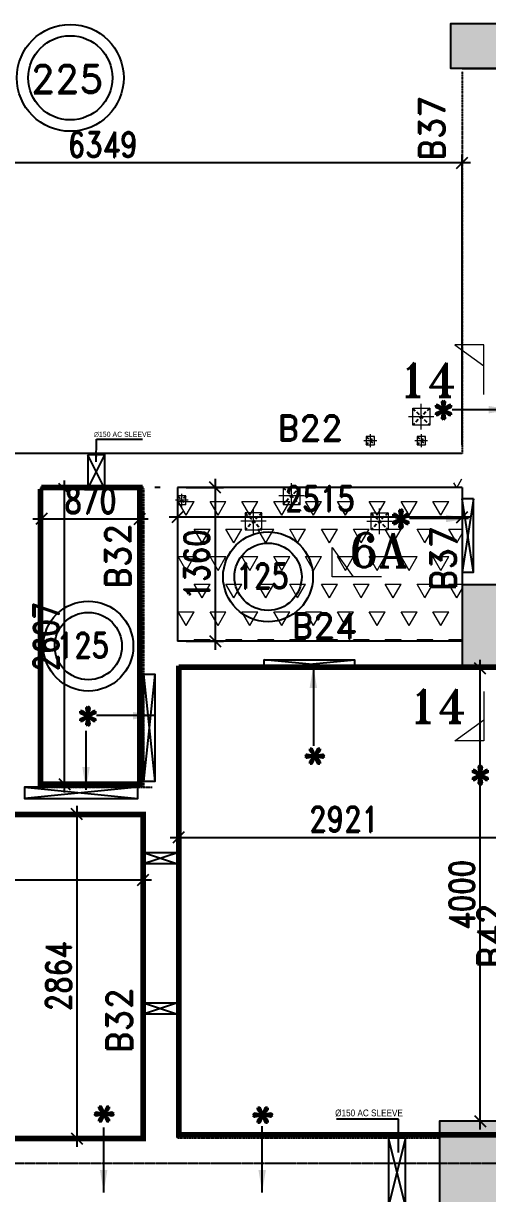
# Model space of a CAD drawing. Header units: millimetres. Extents: x 2061841 to 105821645, y -77612 to 48520811.
# Drawn here: x 2441779 to 2445880, y 2584 to 12925 of the extents above; entities that cross this region are included whole.
import ezdxf

# ---------------------------------------------------------------- set-up
doc = ezdxf.new("R2010")
doc.units = ezdxf.units.MM
doc.header["$LTSCALE"] = 10
doc.header["$MEASUREMENT"] = 0
for name, pattern in [('$0$HIDDEN', [0.375, 0.25, -0.125]), ('CENTER', [2, 1.25, -0.25, 0.25, -0.25]), ('HIDDEN2', [4.7625, 3.175, -1.5875])]:
    doc.linetypes.add(name, pattern=pattern)
for name, color, linetype, lineweight in [('0-PL-DP CUTOUT', 32, 'Continuous', 9), ('s-opening text', 4, 'Continuous', 9), ('SEC-LINE', 1, 'Continuous', 15), ('VIN SUNK HATCH', 8, 'Continuous', 0), ('VIN_COLUMN HATCH', 33, 'Continuous', 20)]:
    doc.layers.add(name, color=color, linetype=linetype, lineweight=lineweight)
for name, color, linetype in [('A-FLOR-HIDN', 8, 'HIDDEN2'), ('A-Grid-Tower', 8, 'CENTER'), ('A-HATCH', 8, 'Continuous'), ('BEAM NO', 2, 'Continuous'), ('S-OPENING', 6, 'Continuous'), ('SLEEVE 150 NEW', 51, 'Continuous'), ('VIN_BEAM', 4, 'Continuous'), ('VIN_COLUMN', 1, 'Continuous'), ('VIN_SLAB THK', 2, 'Continuous')]:
    doc.layers.add(name, color=color, linetype=linetype)
doc.styles.add('200', font='romand.shx', dxfattribs={"width": 0.8, "height": 225})
doc.styles.add('KCP', font='', dxfattribs={"width": 0.9, "height": 200})
doc.styles.add('MAH', font='romand.shx', dxfattribs={"height": 210})
doc.styles.add('RT', font='romant.shx', dxfattribs={"height": 250})
doc.styles.add('ST', font='romand.shx', dxfattribs={"height": 4})
doc.styles.add('WD-50', font='ARIALN.TTF', dxfattribs={"height": 150})
doc.styles.get('KCP').set_extended_font_data('Bahnschrift')
doc.dimstyles.new('GR1', dxfattribs={"dimtxt": 225, "dimasz": 125, "dimexe": 125, "dimexo": 100, "dimgap": 50, "dimtad": 1, "dimdec": 0, "dimzin": 3, "dimdsep": 46, "dimtxsty": '200', "dimblk1": 'OBLIQUE', "dimblk2": 'OBLIQUE', "dimsah": 1, "dimcen": 0.0625, "dimdle": 125, "dimclrd": 3, "dimclre": 3, "dimclrt": 2, "dimadec": 0, "dimazin": 0, "dimtfac": 1, "dimtdec": 0, "dimtix": 1, "dimtmove": 0, "dimatfit": 3, "dimfxl": 1, "dimtolj": 1, "dimtzin": 0, "dimarcsym": 0})
doc.dimstyles.new('GR2', dxfattribs={"dimtxt": 225, "dimasz": 100, "dimexe": 75, "dimexo": 75, "dimgap": 50, "dimtad": 1, "dimdec": 0, "dimdsep": 46, "dimtxsty": '200', "dimblk1": 'OBLIQUE', "dimblk2": 'OBLIQUE', "dimsah": 1, "dimcen": 50, "dimdle": 75, "dimclrd": 3, "dimclre": 3, "dimclrt": 2, "dimadec": 0, "dimazin": 0, "dimtfac": 1, "dimtdec": 0, "dimtix": 1, "dimtmove": 0, "dimatfit": 3, "dimldrblk": 'OBLIQUE', "dimfxl": 1, "dimtolj": 1, "dimtzin": 0, "dimarcsym": 0})
doc.dimstyles.new('wd-50', dxfattribs={"dimtxt": 90, "dimasz": 50, "dimexe": 35, "dimexo": 50, "dimgap": 25, "dimtad": 1, "dimrnd": 5, "dimzin": 12, "dimdsep": 46, "dimtxsty": 'WD-50', "dimblk": 'ARCHTICK', "dimblk2": 'ARCHTICK', "dimcen": 50, "dimdle": 35, "dimclrd": 5, "dimclre": 5, "dimclrt": 4, "dimadec": 0, "dimazin": 0, "dimtfac": 1, "dimtmove": 1, "dimatfit": 2, "dimfxl": 1, "dimtolj": 1, "dimtzin": 12, "dimlwd": -1, "dimlwe": -1, "dimarcsym": 0})

# ---------------------------------------------------------------- blocks, each defined once
blk = doc.blocks.new('_Oblique')
at = {"color": 0, "linetype": 'ByBlock', "lineweight": -2}
blk.add_line((-0.5, -0.5), (0.5, 0.5), dxfattribs=at)
blk = doc.blocks.new('A$C21A8152F')
at = {"layer": 'SEC-LINE'}
for p, q in [((513, 311), (292, 3)), ((513, 3), (513, 311)), ((-7, 3), (513, 3))]:
    blk.add_line(p, q, dxfattribs=at)
blk = doc.blocks.new('_ArchTick')
at = {"color": 0, "linetype": 'ByBlock', "const_width": 0.15}
blk.add_lwpolyline([(-0.5, -0.5), (0.5, 0.5)], dxfattribs=at)
blk = doc.blocks.new('*D2610')
at = {"layer": 'A-HATCH', "color": 3, "lineweight": -2, "transparency": 16777216}
for p, q in [((2442006, 8810), (2442218, 8810)), ((2442143, 6128), (2442143, 8885)), ((2442006, 6203), (2442218, 6203))]:
    blk.add_line(p, q, dxfattribs=at)
at = {"layer": 'Defpoints', "color": 0, "transparency": 16777216}
for p in [(2441931, 8810), (2442143, 8810), (2441931, 6203)]:
    blk.add_point(p, dxfattribs=at)
at = {"layer": 'A-HATCH', "color": 3, "lineweight": -2, "transparency": 16777216, "xscale": 100, "yscale": 100, "zscale": 100}
for p, rotation in [((2442143, 8810), 90), ((2442143, 6203), 270)]:
    blk.add_blockref('_Oblique', p, dxfattribs=dict(at, rotation=rotation))
at = {"layer": 'A-HATCH', "color": 2, "transparency": 16777216, "insert": (2441981, 7506), "char_height": 225, "attachment_point": 5, "rotation": 90, "style": '200'}
blk.add_mtext('\\A1;2607', dxfattribs=at)
blk = doc.blocks.new('OBLIQUE')
blk = doc.blocks.new('*D2612')
at = {"layer": 'A-HATCH', "color": 3, "lineweight": -2, "transparency": 16777216}
for p, q in [((2441938, 8750), (2441938, 8471)), ((2442808, 8750), (2442808, 8471)), ((2441863, 8546), (2442883, 8546))]:
    blk.add_line(p, q, dxfattribs=at)
at = {"layer": 'Defpoints', "color": 0, "transparency": 16777216}
for p in [(2441938, 8825), (2442808, 8825), (2442808, 8546)]:
    blk.add_point(p, dxfattribs=at)
at = {"layer": 'A-HATCH', "color": 3, "lineweight": -2, "transparency": 16777216, "xscale": 100, "yscale": 100, "zscale": 100, "rotation": 180}
blk.add_blockref('_Oblique', (2441938, 8546), dxfattribs=at)
at = {"layer": 'A-HATCH', "color": 3, "lineweight": -2, "transparency": 16777216, "xscale": 100, "yscale": 100, "zscale": 100}
blk.add_blockref('_Oblique', (2442808, 8546), dxfattribs=at)
at = {"layer": 'A-HATCH', "color": 2, "transparency": 16777216, "insert": (2442373, 8708), "char_height": 225, "attachment_point": 5, "style": '200'}
blk.add_mtext('\\A1;870', dxfattribs=at)
blk = doc.blocks.new('*D2613')
at = {"layer": 'A-HATCH', "color": 3, "lineweight": -2, "transparency": 16777216}
for p, q in [((2443141, 8750), (2443141, 8488)), ((2445656, 8750), (2445656, 8488)), ((2445731, 8563), (2443066, 8563))]:
    blk.add_line(p, q, dxfattribs=at)
at = {"layer": 'Defpoints', "color": 0, "transparency": 16777216}
for p in [(2443141, 8825, -643584), (2445656, 8825, -643584), (2443141, 8563)]:
    blk.add_point(p, dxfattribs=at)
at = {"layer": 'A-HATCH', "color": 3, "lineweight": -2, "transparency": 16777216, "xscale": 100, "yscale": 100, "zscale": 100, "rotation": 180}
blk.add_blockref('_Oblique', (2443141, 8563), dxfattribs=at)
at = {"layer": 'A-HATCH', "color": 3, "lineweight": -2, "transparency": 16777216, "xscale": 100, "yscale": 100, "zscale": 100}
blk.add_blockref('_Oblique', (2445656, 8563), dxfattribs=at)
at = {"layer": 'A-HATCH', "color": 2, "transparency": 16777216, "insert": (2444398, 8726), "char_height": 225, "attachment_point": 5, "style": '200'}
blk.add_mtext('\\A1;2515', dxfattribs=at)
blk = doc.blocks.new('*D2614')
at = {"layer": 'A-HATCH', "color": 3, "lineweight": -2, "transparency": 16777216}
for p, q in [((2443473, 8900), (2443473, 7390)), ((2443216, 8825), (2443548, 8825)), ((2443216, 7465), (2443548, 7465))]:
    blk.add_line(p, q, dxfattribs=at)
at = {"layer": 'Defpoints', "color": 0, "transparency": 16777216}
for p in [(2443141, 8825, -643584), (2443141, 7465, -643584), (2443473, 7465)]:
    blk.add_point(p, dxfattribs=at)
at = {"layer": 'A-HATCH', "color": 3, "lineweight": -2, "transparency": 16777216, "xscale": 100, "yscale": 100, "zscale": 100}
for p, rotation in [((2443473, 8825), 90), ((2443473, 7465), 270)]:
    blk.add_blockref('_Oblique', p, dxfattribs=dict(at, rotation=rotation))
at = {"layer": 'A-HATCH', "color": 2, "transparency": 16777216, "insert": (2443311, 8145), "char_height": 225, "attachment_point": 5, "rotation": 90, "style": '200'}
blk.add_mtext('\\A1;1360', dxfattribs=at)
blk = doc.blocks.new('*D2616')
at = {"layer": 'A-HATCH', "color": 3, "lineweight": -2, "transparency": 16777216}
for p, q in [((2445815, 3150), (2445815, 7300)), ((2446031, 7225), (2445740, 7225)), ((2446031, 3225), (2445740, 3225))]:
    blk.add_line(p, q, dxfattribs=at)
at = {"layer": 'Defpoints', "color": 0, "transparency": 16777216}
for p in [(2445815, 7225), (2446106, 7225, -643584), (2446106, 3225, -643584)]:
    blk.add_point(p, dxfattribs=at)
at = {"layer": 'A-HATCH', "color": 3, "lineweight": -2, "transparency": 16777216, "xscale": 100, "yscale": 100, "zscale": 100}
for p, rotation in [((2445815, 7225), 90), ((2445815, 3225), 270)]:
    blk.add_blockref('_Oblique', p, dxfattribs=dict(at, rotation=rotation))
at = {"layer": 'A-HATCH', "color": 2, "transparency": 16777216, "insert": (2445653, 5225), "char_height": 225, "attachment_point": 5, "rotation": 90, "style": '200'}
blk.add_mtext('\\A1;4000', dxfattribs=at)
blk = doc.blocks.new('*D2617')
at = {"layer": 'A-HATCH', "color": 3, "lineweight": -2, "transparency": 16777216}
for p, q in [((2443151, 7161), (2443151, 5657)), ((2446072, 7161), (2446072, 5657)), ((2443076, 5732), (2446147, 5732))]:
    blk.add_line(p, q, dxfattribs=at)
at = {"layer": 'Defpoints', "color": 0, "transparency": 16777216}
for p in [(2443151, 7236), (2446072, 7236), (2446072, 5732)]:
    blk.add_point(p, dxfattribs=at)
at = {"layer": 'A-HATCH', "color": 3, "lineweight": -2, "transparency": 16777216, "xscale": 100, "yscale": 100, "zscale": 100, "rotation": 180}
blk.add_blockref('_Oblique', (2443151, 5732), dxfattribs=at)
at = {"layer": 'A-HATCH', "color": 3, "lineweight": -2, "transparency": 16777216, "xscale": 100, "yscale": 100, "zscale": 100}
blk.add_blockref('_Oblique', (2446072, 5732), dxfattribs=at)
at = {"layer": 'A-HATCH', "color": 2, "transparency": 16777216, "insert": (2444612, 5894), "char_height": 225, "attachment_point": 5, "style": '200'}
blk.add_mtext('\\A1;2921', dxfattribs=at)
blk = doc.blocks.new('*D2618')
at = {"layer": 'A-HATCH', "color": 3, "lineweight": -2, "transparency": 16777216}
for p, q in [((2438860, 5861), (2438860, 5283)), ((2442837, 5861), (2442837, 5283)), ((2438785, 5358), (2442912, 5358))]:
    blk.add_line(p, q, dxfattribs=at)
at = {"layer": 'Defpoints', "color": 0, "transparency": 16777216}
for p in [(2438860, 5936), (2442837, 5936), (2442837, 5358)]:
    blk.add_point(p, dxfattribs=at)
at = {"layer": 'A-HATCH', "color": 3, "lineweight": -2, "transparency": 16777216, "xscale": 100, "yscale": 100, "zscale": 100, "rotation": 180}
blk.add_blockref('_Oblique', (2438860, 5358), dxfattribs=at)
at = {"layer": 'A-HATCH', "color": 3, "lineweight": -2, "transparency": 16777216, "xscale": 100, "yscale": 100, "zscale": 100}
blk.add_blockref('_Oblique', (2442837, 5358), dxfattribs=at)
at = {"layer": 'A-HATCH', "color": 2, "transparency": 16777216, "insert": (2440849, 5521), "char_height": 225, "attachment_point": 5, "style": '200'}
blk.add_mtext('\\A1;3976', dxfattribs=at)
blk = doc.blocks.new('*D2619')
at = {"layer": 'A-HATCH', "color": 3, "lineweight": -2, "transparency": 16777216}
for p, q in [((2442252, 6011), (2442252, 2997)), ((2442762, 5936), (2442177, 5936)), ((2442762, 3072), (2442177, 3072))]:
    blk.add_line(p, q, dxfattribs=at)
at = {"layer": 'Defpoints', "color": 0, "transparency": 16777216}
for p in [(2442837, 5936), (2442252, 3072), (2442837, 3072)]:
    blk.add_point(p, dxfattribs=at)
at = {"layer": 'A-HATCH', "color": 3, "lineweight": -2, "transparency": 16777216, "xscale": 100, "yscale": 100, "zscale": 100}
for p, rotation in [((2442252, 5936), 90), ((2442252, 3072), 270)]:
    blk.add_blockref('_Oblique', p, dxfattribs=dict(at, rotation=rotation))
at = {"layer": 'A-HATCH', "color": 2, "transparency": 16777216, "insert": (2442090, 4504), "char_height": 225, "attachment_point": 5, "rotation": 90, "style": '200'}
blk.add_mtext('\\A1;2864', dxfattribs=at)
blk = doc.blocks.new('*D2621')
at = {"layer": 'A-HATCH', "color": 3, "lineweight": -2, "transparency": 16777216}
for p, q in [((2445730, 11693), (2439230, 11693)), ((2439305, 9200), (2439305, 11768)), ((2445655, 9200), (2445655, 11768))]:
    blk.add_line(p, q, dxfattribs=at)
at = {"layer": 'Defpoints', "color": 0, "transparency": 16777216}
for p in [(2439305, 11693), (2439305, 9125, -643584), (2445655, 9125, -643584)]:
    blk.add_point(p, dxfattribs=at)
at = {"layer": 'A-HATCH', "color": 3, "lineweight": -2, "transparency": 16777216, "xscale": 100, "yscale": 100, "zscale": 100, "rotation": 180}
blk.add_blockref('_Oblique', (2439305, 11693), dxfattribs=at)
at = {"layer": 'A-HATCH', "color": 3, "lineweight": -2, "transparency": 16777216, "xscale": 100, "yscale": 100, "zscale": 100}
blk.add_blockref('_Oblique', (2445655, 11693), dxfattribs=at)
at = {"layer": 'A-HATCH', "color": 2, "transparency": 16777216, "insert": (2442480, 11855), "char_height": 225, "attachment_point": 5, "style": '200'}
blk.add_mtext('\\A1;6349', dxfattribs=at)

msp = doc.modelspace()

# ---------------------------------------------------------------- hatches: boundary and pattern name
at = {"layer": 'VIN SUNK HATCH'}
h = msp.add_hatch(dxfattribs=at)
h.set_pattern_fill('TRIANG', color=8, scale=750)
h.set_pattern_definition([(60, (1672873.74, -43545.7), (-140.625, 243.569645), [140.625, -140.625]), (120, (1672873.74, -43545.7), (-281.25, 2e-07), [140.625, -140.625]), (0, (1672803.42, -43423.93), (140.625, 243.569645), [140.625, -140.625])])
edge = h.paths.add_edge_path()
edge.add_line((2445505.4, 8825.3), (2443140.5, 8815.4))
edge.add_line((2443140.5, 8815.4), (2443140.5, 8094))
edge.add_line((2443140.5, 8094), (2443140.5, 7689.4))
edge.add_line((2443140.5, 7716.4), (2443140.5, 7465.3))
edge.add_line((2443140.5, 7465.3), (2445655.5, 7465.3))
edge.add_line((2445655.5, 7465.3), (2445655.5, 8901.4))
h = msp.add_hatch(dxfattribs=at)
h.set_pattern_fill('EARTH', color=8, scale=1500, angle=360)
h.set_pattern_definition([(0, (-3653.65, 230.24), (375, 375), [375, -375]), (0, (-3653.65, 370.86), (375, 375), [375, -375]), (0, (-3653.65, 511.5), (375, 375), [375, -375]), (90, (-3606.78, 558.36), (-375, 375), [375, -375]), (90, (-3466.15, 558.36), (-375, 375), [375, -375]), (90, (-3325.53, 558.36), (-375, 375), [375, -375])])
edge = h.paths.add_edge_path()
edge.add_line((2446405.5, 1175.3), (2446405.5, 2200.3))
edge.add_line((2446405.5, 2200.3), (2446305.5, 2200.3))
edge.add_line((2446305.5, 2200.3), (2446305.5, 2275.3))
edge.add_line((2446305.5, 2275.3), (2446155.5, 2275.3))
edge.add_line((2446155.5, 2275.3), (2446155.5, 2475.3))
edge.add_line((2446155.5, 2475.3), (2438273, 2476.4))
edge.add_line((2438273, 2476.4), (2438273, 6908.3))
edge.add_line((2438273, 6908.3), (2436655.5, 6908.1))
edge.add_line((2436655.5, 6908.1), (2436655.5, 1505.9))
edge.add_line((2436655.5, 1505.9), (2436823.9, 1187.4))
edge.add_line((2436823.9, 1187.4), (2437072.6, 975.9))
edge.add_line((2437072.6, 975.9), (2437582.7, 775.8))
edge.add_line((2437582.7, 775.8), (2445998.1, 774.7))
edge.add_arc((2446004.4, 1175.8), 401.1, 269.10203, 359.92798)
at = {"layer": 'VIN_COLUMN HATCH'}
h = msp.add_hatch(color=256, dxfattribs=at)
h.dxf.hatch_style = 1
h.paths.add_polyline_path([(2447355.5, 12525.3), (2445555.5, 12525.3), (2445555.5, 12925.3), (2447355.5, 12925.3)])
h = msp.add_hatch(color=256, dxfattribs=at)
h.dxf.hatch_style = 1
h.paths.add_polyline_path([(2445655.5, 7225.3), (2446505.5, 7225.3), (2446505.5, 7965.3), (2445655.5, 7965.3)])
h = msp.add_hatch(color=256, dxfattribs=at)
h.dxf.hatch_style = 1
h.paths.add_polyline_path([(2445455.5, 2475.3), (2446505.5, 2475.3), (2446505.5, 3225.3), (2445455.5, 3225.3)])

# ---------------------------------------------------------------- linework, layer by layer
at = {"layer": '0-PL-DP CUTOUT', "color": 32, "ltscale": 15, "extrusion": (8.41183e-09, 2.01816e-08, 1)}
for p, q in [((2445294.2, 9337.7, -643584.3), (2445294.2, 9562.7, -643584.3)), ((2445181.7, 9450.2, -643584.3), (2445406.7, 9450.2, -643584.3)), ((2444925.5, 8412.8, -643584.3), (2444925.5, 8637.8, -643584.3)), ((2444813, 8525.3, -643584.3), (2445038, 8525.3, -643584.3))]:
    msp.add_line(p, q, dxfattribs=at)
at = {"layer": '0-PL-DP CUTOUT', "color": 32, "ltscale": 15, "extrusion": (-2.01816e-08, -8.41183e-09, 1)}
for p, q in [((2444900.5, 9237.8, -643584.3), (2444788, 9237.8, -643584.3)), ((2444844.2, 9294, -643584.3), (2444844.2, 9181.5, -643584.3)), ((2445350.5, 9237.8, -643584.3), (2445238, 9237.8, -643584.3)), ((2445294.2, 9294, -643584.3), (2445294.2, 9181.5, -643584.3))]:
    msp.add_line(p, q, dxfattribs=at)
at = {"layer": '0-PL-DP CUTOUT', "color": 32, "ltscale": 15, "extrusion": (-8.41183e-09, 2.01816e-08, 1)}
for p, q in [((2444148, 8637.7, -643584.3), (2444148, 8862.7, -643584.3)), ((2443234.3, 8712.8, -643584.3), (2443121.8, 8712.8, -643584.3)), ((2443178, 8656.5, -643584.3), (2443178, 8769, -643584.3)), ((2444260.5, 8750.2, -643584.3), (2444035.5, 8750.2, -643584.3)), ((2443812.1, 8412.8, -643584.3), (2443812.1, 8637.8, -643584.3)), ((2443924.6, 8525.3, -643584.3), (2443699.6, 8525.3, -643584.3))]:
    msp.add_line(p, q, dxfattribs=at)
at = {"layer": '0-PL-DP CUTOUT', "color": 32, "extrusion": (8.41183e-09, 2.01816e-08, 1), "elevation": -643584.3}
for points in [[(2445369.2, 9525.3), (2445369.2, 9375.3), (2445219.2, 9375.3), (2445219.2, 9525.3)], [(2445000.5, 8600.3), (2445000.5, 8450.3), (2444850.5, 8450.3), (2444850.5, 8600.3)]]:
    msp.add_lwpolyline(points, close=True, dxfattribs=at)
at = {"layer": '0-PL-DP CUTOUT', "color": 32, "extrusion": (-2.01816e-08, -8.41183e-09, 1), "elevation": -643584.3}
for points in [[(2444806.7, 9200.3), (2444881.7, 9200.3), (2444881.7, 9275.3), (2444806.7, 9275.3)], [(2445256.7, 9200.3), (2445331.7, 9200.3), (2445331.7, 9275.3), (2445256.7, 9275.3)]]:
    msp.add_lwpolyline(points, close=True, dxfattribs=at)
at = {"layer": '0-PL-DP CUTOUT', "color": 32, "extrusion": (-8.41183e-09, 2.01816e-08, 1), "elevation": -643584.3}
for points in [[(2444073, 8825.3), (2444073, 8675.3), (2444223, 8675.3), (2444223, 8825.3)], [(2443140.5, 8750.3), (2443140.5, 8675.3), (2443215.5, 8675.3), (2443215.5, 8750.3)], [(2443737.1, 8600.3), (2443737.1, 8450.3), (2443887.1, 8450.3), (2443887.1, 8600.3)]]:
    msp.add_lwpolyline(points, close=True, dxfattribs=at)
at = {"layer": 'A-FLOR-HIDN', "color": 32, "extrusion": (8.41183e-09, 2.01816e-08, 1)}
for p, q in [((2445369.2, 9525.2, -643584.3), (2445219.2, 9375.2, -643584.3)), ((2445219.2, 9525.2, -643584.3), (2445369.2, 9375.2, -643584.3)), ((2445000.5, 8600.3, -643584.3), (2444850.5, 8450.3, -643584.3)), ((2444850.5, 8600.3, -643584.3), (2445000.5, 8450.3, -643584.3))]:
    msp.add_line(p, q, dxfattribs=at)
at = {"layer": 'A-FLOR-HIDN', "color": 32, "extrusion": (-2.01816e-08, -8.41183e-09, 1)}
for p, q in [((2444806.7, 9200.3, -643584.3), (2444881.7, 9275.3, -643584.3)), ((2444806.7, 9275.3, -643584.3), (2444881.7, 9200.3, -643584.3)), ((2445256.7, 9200.3, -643584.3), (2445331.7, 9275.3, -643584.3)), ((2445256.7, 9275.3, -643584.3), (2445331.7, 9200.3, -643584.3))]:
    msp.add_line(p, q, dxfattribs=at)
at = {"layer": 'A-FLOR-HIDN', "color": 32, "extrusion": (-8.41183e-09, 2.01816e-08, 1)}
for p, q in [((2444073, 8825.2, -643584.3), (2444223, 8675.2, -643584.3)), ((2444223, 8825.2, -643584.3), (2444073, 8675.2, -643584.3)), ((2443140.5, 8750.3, -643584.3), (2443215.5, 8675.3, -643584.3)), ((2443215.5, 8750.3, -643584.3), (2443140.5, 8675.3, -643584.3)), ((2443737.1, 8600.3, -643584.3), (2443887.1, 8450.3, -643584.3)), ((2443887.1, 8600.3, -643584.3), (2443737.1, 8450.3, -643584.3))]:
    msp.add_line(p, q, dxfattribs=at)
at = {"layer": 'A-Grid-Tower'}
msp.add_line((2463505.5, 2850.3, -643584.3), (2434542.2, 2850.3, -643584.3), dxfattribs=at)
at = {"layer": 'A-HATCH', "color": 5, "const_width": 50}
for points in [[(2441938.2, 8825.1), (2442808, 8825.1), (2442808, 6202.7), (2441930.6, 6202.7), (2441930.6, 8810)], [(2443151.4, 7236), (2446072.1, 7236), (2446072.1, 3104), (2443152.5, 3104), (2443152.5, 7250)], [(2438860.4, 5935.6), (2442836.9, 5935.6), (2442836.9, 3071.6), (2438866.1, 3071.6), (2438866.1, 5929.4)]]:
    msp.add_lwpolyline(points, dxfattribs=at)
at = {"layer": 'S-OPENING'}
for p, q in [((2445755.5, 8075.3, -643584.3), (2445655.5, 8725.3, -643584.3)), ((2445755.5, 8725.3, -643584.3), (2445655.5, 8075.3, -643584.3)), ((2444705.5, 7225.3, -643584.3), (2443905.5, 7300.3, -643584.3)), ((2443905.5, 7225.3, -643584.3), (2444705.5, 7300.3, -643584.3)), ((2442940.5, 7175.3, -643584.3), (2442840.5, 6225, -643584.3)), ((2442840.5, 7175.3, -643584.3), (2442940.5, 6225, -643584.3)), ((2442790.5, 6175.3, -643584.3), (2441790.5, 6075.3, -643584.3)), ((2441790.5, 6175.3, -643584.3), (2442790.5, 6075, -643584.3))]:
    msp.add_line(p, q, dxfattribs=at)
at = {"layer": 'S-OPENING', "elevation": -643584.3}
for points in [[(2445755.5, 8725.3), (2445655.5, 8725.3), (2445655.5, 8075.3), (2445755.5, 8075.3)], [(2444705.5, 7225.3), (2443905.5, 7225.3), (2443905.5, 7300.3), (2444705.5, 7300.3)], [(2442840.5, 7175.3), (2442940.5, 7175.3), (2442940.5, 6225), (2442840.5, 6225)], [(2442790.5, 6175.3), (2441790.5, 6175.3), (2441790.5, 6075.3), (2442790.5, 6075.3)]]:
    msp.add_lwpolyline(points, close=True, dxfattribs=at)
at = {"layer": 'SLEEVE 150 NEW'}
for p, q in [((2442349.8, 8812.8, -643584.3), (2442499.9, 9112.6, -643584.3)), ((2442499.8, 8812.6, -643584.3), (2442349.9, 9112.6, -643584.3)), ((2442840.5, 5597.4, -644381.9), (2443140.5, 5497.6, -644381.9)), ((2443140.5, 5596.4, -644381.9), (2442840.5, 5497.6, -644381.9)), ((2442840.5, 4270.7, -644381.9), (2443140.5, 4170.9, -644381.9)), ((2443140.5, 4270.7, -644381.9), (2442840.5, 4170.9, -644381.9)), ((2445156.3, 3075.3, -643584.3), (2445006.3, 2475.3, -643584.3)), ((2445156.3, 2475.3, -643584.3), (2445006.3, 3075.3, -643584.3))]:
    msp.add_line(p, q, dxfattribs=at)
for points, elevation in [([(2442349.9, 9112.6), (2442349.8, 8812.6), (2442499.8, 8812.6), (2442499.9, 9112.6)], -643584.3), ([(2442840.5, 5597.4), (2443140.5, 5597.4), (2443140.5, 5497.6), (2442840.5, 5497.6)], -644381.9), ([(2442840.5, 4270.7), (2443140.5, 4270.7), (2443140.5, 4170.9), (2442840.5, 4170.9)], -644381.9), ([(2445156.3, 3075.3), (2445006.3, 3075.3), (2445006.3, 2475.3), (2445156.3, 2475.3)], -643584.3)]:
    msp.add_lwpolyline(points, close=True, dxfattribs=dict(at, elevation=elevation))
at = {"layer": 'VIN_BEAM'}
for p, q in [((2445655.5, 12525.3, -643584.3), (2445955.5, 12525.3, -643584.3)), ((2442987.8, 8825.3, -643584.3), (2442940.5, 8825.3, -643584.3)), ((2443140.5, 8825.3, -643584.3), (2443140.5, 7465.3, -643584.3)), ((2445655.5, 8825.3, -643584.3), (2443140.5, 8825.3, -643584.3)), ((2445655.5, 8825.3, -643584.3), (2445655.5, 7868.4, -643584.3)), ((2445655.5, 7465.3, -643584.3), (2443140.5, 7465.3, -643584.3))]:
    msp.add_line(p, q, dxfattribs=at)
at = {"layer": 'VIN_BEAM', "linetype": '$0$HIDDEN'}
for p, q in [((2445655.5, 12501.4, -643584.3), (2445655.5, 9125.3, -643584.3)), ((2445655.5, 9125.3, -643584.3), (2439305.5, 9125.3, -643584.3)), ((2445654.9, 9125.3, -643584.3), (2439305.5, 9125.3, -643584.3)), ((2441930.5, 8825.3, -643584.3), (2441930.5, 6175.3, -643584.3)), ((2442840.5, 8825.3, -643584.3), (2441930.5, 8825.3, -643584.3)), ((2442840.5, 8814.2, -643584.3), (2442840.5, 6175.3, -643584.3)), ((2443140.5, 7225.3, -643584.3), (2443140.5, 3075.3, -643584.3)), ((2445655.5, 7225.3, -643584.3), (2443215.5, 7225.3, -643584.3)), ((2441930.5, 6175.3, -643584.3), (2442915.5, 6175.3, -643584.3)), ((2438855.5, 5935.3, -643584.3), (2442840.5, 5935.3, -643584.3)), ((2442840.5, 5934.2, -643584.3), (2442840.5, 3076.4, -643584.3)), ((2442840.5, 3075.3, -643584.3), (2439323.1, 3075.3, -643584.3)), ((2445448.1, 3075.3, -643584.3), (2443140.5, 3075.3, -643584.3))]:
    msp.add_line(p, q, dxfattribs=at)
at = {"layer": 'VIN_COLUMN', "ltscale": 125, "elevation": -643584.3}
for points in [[(2447355.5, 12525.3), (2445555.5, 12525.3), (2445555.5, 12925.3), (2447355.5, 12925.3)], [(2445655.5, 7225.3), (2446505.5, 7225.3), (2446505.5, 7965.3), (2445655.5, 7965.3)], [(2445455.5, 2475.3), (2446505.5, 2475.3), (2446505.5, 3225.3), (2445455.5, 3225.3)]]:
    msp.add_lwpolyline(points, close=True, dxfattribs=at)
at = {"layer": 'VIN_SLAB THK', "color": 2, "linetype": 'Continuous', "ltscale": 0.25}
for centre, radius in [((2442193.4, 12444.1, -643584.3), 472.1), ((2442193.4, 12444.1, -643584.3), 372.1), ((2443940.7, 8035.2, -643584.3), 397.1), ((2443940.7, 8035.2, -643584.3), 297.1), ((2442352.7, 7422.8, -643584.3), 397.1), ((2442352.7, 7422.8, -643584.3), 297.1)]:
    msp.add_circle(centre, radius, dxfattribs=at)

# ---------------------------------------------------------------- block references
at = {"layer": 'SEC-LINE', "yscale": 0.8399999998509884, "zscale": 0.8399999998509884}
for p, xscale, rotation in [((2445850.8, 9652.7, -643584.3), 0.8399999998509884, 90.00000000000017), ((2444938.6, 8031.7, -643584.3), -0.8399999998509884, 359.9999999999998), ((2445850.8, 7014.9, -643584.3), -0.8399999998509884, 89.99999999999979)]:
    msp.add_blockref('A$C21A8152F', p, dxfattribs=dict(at, xscale=xscale, rotation=rotation))

# ---------------------------------------------------------------- texts
at = {"layer": 'BEAM NO', "color": 4, "style": 'MAH'}
for s, p in [('B37', (2445500.5, 11710.3, -643196.1)), ('B32', (2442726.5, 7928.2, -643196.1)), ('B37', (2445600.2, 7906.9, -643196.1)), ('B42', (2446017.4, 4574.1, -643196.1)), ('B32', (2442739.3, 3825.6, -643196.1))]:
    msp.add_text(s, height=225, rotation=90, dxfattribs=at).set_placement(p)
for s, p in [('B22', (2444022.4, 9237.1, -643584.3)), ('B24', (2444146.5, 7489, -643584.3))]:
    msp.add_text(s, height=225, dxfattribs=at).set_placement(p)
at = {"layer": 's-opening text', "style": 'RT', "text_generation_flag": 4}
for rotation, p in [(180, (2445593.6, 9293.5, -643584.3)), (180, (2445217.2, 8332.2, -643584.3)), (180, (2442452.2, 6589.6, -643584.3)), (270, (2444568.7, 6553, -643584.3)), (180, (2445918.6, 6068.5, -643584.3)), (270, (2442706.9, 3390.9, -643584.3)), (270, (2444107.8, 3381.2, -643584.3))]:
    msp.add_text('*', height=300, rotation=rotation, dxfattribs=at).set_placement(p)
at = {"layer": 'SEC-LINE', "style": 'RT'}
for s, p in [('14', (2445092.3, 9624.5, -643584.3)), ('6A', (2444660.3, 8119.6, -643584.3)), ('14', (2445181.7, 6743.2, -643584.3))]:
    msp.add_text(s, height=300, dxfattribs=at).set_placement(p)
at = {"layer": 'SLEEVE 150 NEW', "style": 'KCP', "width": 0.9}
msp.add_text('∅150 AC SLEEVE', height=45, dxfattribs=at).set_placement((2442402.2, 9271.7, -644381.9))
msp.add_text('Ø150 AC SLEEVE', height=60, rotation=360, dxfattribs=at).set_placement((2444533.8, 3267.3, -643983.1))
at = {"layer": 'VIN_SLAB THK', "color": 2, "linetype": 'Continuous', "ltscale": 0.25, "style": 'ST'}
msp.add_text('225', height=250, dxfattribs=at).set_placement((2441843.5, 12310.2, -643584.3))
at = {"layer": 'VIN_SLAB THK', "color": 2, "linetype": 'Continuous', "ltscale": 0.25, "style": 'ST', "width": 0.8}
for p in [(2443660.8, 7930.3, -643584.3), (2442072.9, 7317.9, -643584.3)]:
    msp.add_text('125', height=225, dxfattribs=at).set_placement(p)

# ---------------------------------------------------------------- dimensions: what is measured, and where the dimension line sits
at = {"layer": 'A-HATCH'}
for base, p1, p2, picture, middle in [((2439305.5, 11693), (2445654.9, 9125.3, -643584.3), (2439305.5, 9125.3, -643584.3), '*D2621', (2442480.2, 11855.5)), ((2442808, 8545.5), (2441938.2, 8825.1), (2442808, 8825.1), '*D2612', (2442373.1, 8708)), ((2443140.5, 8563.2), (2445655.5, 8825.3, -643584.3), (2443140.5, 8825.3, -643584.3), '*D2613', (2444398, 8725.7)), ((2446072.1, 5731.9), (2443151.4, 7236), (2446072.1, 7236), '*D2617', (2444611.7, 5894.4)), ((2442836.8513, 5358.4496), (2438860.3863, 5935.629), (2442836.8513, 5935.629), '*D2618', (2440848.6188, 5520.9496))]:
    dim = msp.add_linear_dim(base=base, p1=p1, p2=p2, dimstyle='GR2', override={"dimldrblk": 'OBLIQUE'}, dxfattribs=at)
    dim.commit()
    dim.dimension.update_dxf_attribs({"geometry": picture, "text_midpoint": middle})
for base, p1, p2, picture, middle in [((2443473.3, 7465.3), (2443140.5, 8825.3, -643584.3), (2443140.5, 7465.3, -643584.3), '*D2614', (2443310.8, 8145.3)), ((2442143.4, 8810), (2441930.6, 6202.7), (2441930.6, 8810), '*D2610', (2441980.9, 7506.3)), ((2445815.5, 7225.3), (2446105.5, 3225.3, -643584.3), (2446105.5, 7225.3, -643584.3), '*D2616', (2445653, 5225.3)), ((2442252.3, 3071.6), (2442836.9, 5935.6), (2442836.9, 3071.6), '*D2619', (2442089.8, 4503.6))]:
    dim = msp.add_linear_dim(base=base, p1=p1, p2=p2, angle=90, dimstyle='GR2', override={"dimldrblk": 'OBLIQUE'}, dxfattribs=at)
    dim.commit()
    dim.dimension.update_dxf_attribs({"geometry": picture, "text_midpoint": middle})

# ---------------------------------------------------------------- leaders
at = {"layer": 's-opening text'}
for points in [[(2446089.2, 9511.8, -643584.3), (2445567.2, 9511.8, -643584.3)], [(2445712.8, 8550.5, -643584.3), (2445190.8, 8550.5, -643584.3)], [(2444340.8, 7251.9, -643584.3), (2444340.8, 6542.5, -643584.3)], [(2442947.8, 6807.9, -643584.3), (2442425.8, 6807.9, -643584.3)], [(2442332.6, 6152.8, -643584.3), (2442332.6, 6674.8, -643584.3)], [(2442488.7, 2593.6, -643584.3), (2442488.7, 3167.4, -643584.3)], [(2443888.7, 2593.6, -643584.3), (2443888.7, 3180.9, -643584.3)]]:
    msp.add_leader(points, dimstyle='GR1', override={"dimasz": 200, "dimtad": 0, "dimfxl": 125}, dxfattribs=at)
at = {"layer": 'SLEEVE 150 NEW'}
for points in [[(2442423.6, 9052.2, -643584.3), (2442424.7, 9251, -643584.3), (2442831.1, 9251, -643584.3)], [(2445092.3, 2947.5, -643584.3), (2445092.3, 3241.8, -643584.3), (2444546.4, 3241.8, -643584.3)]]:
    msp.add_leader(points, dimstyle='wd-50', override={"dimtxt": 200, "dimtad": 0, "dimdec": 0, "dimtxsty": 'KCP', "dimclrd": 256, "dimclre": 256, "dimclrt": 256, "dimtdec": 0, "dimarcsym": 1}, dxfattribs=at)

doc.saveas('drawing.dxf')
